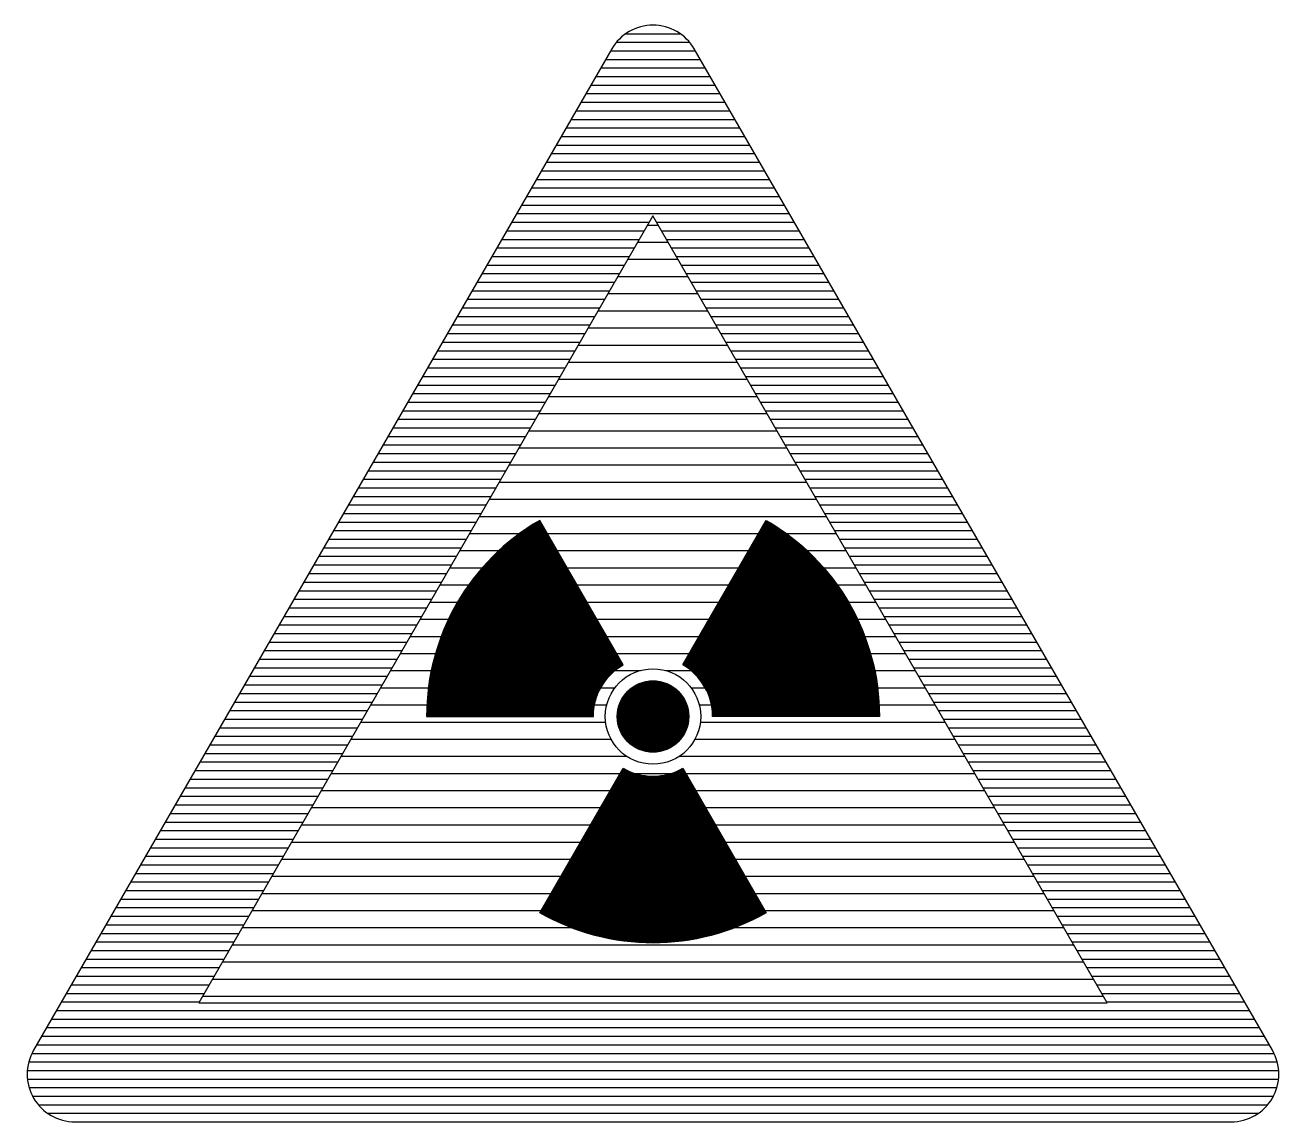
# Model space of a CAD drawing. Header units: millimetres. Extents: x -3 to 2253, y -3 to 1300.
# Drawn here: x 1498.13 to 1511.87, y 301 to 313 of the extents above; entities that cross this region are included whole.
import ezdxf

# ---------------------------------------------------------------- set-up
doc = ezdxf.new("R2010")
doc.units = ezdxf.units.MM
doc.layers.add('GEEL', color=2, linetype='Continuous')
doc.layers.add('VEILIG', color=7, linetype='Continuous')

# ---------------------------------------------------------------- blocks, each defined once
blk = doc.blocks.new('*X270')
at = {"color": 0}
for p, q in [((9.942, 35.812), (10.058, 35.812)), ((9.834, 35.625), (10.166, 35.625)), ((9.725, 35.438), (10.275, 35.438)), ((9.617, 35.25), (10.383, 35.25)), ((9.509, 35.062), (10.491, 35.062)), ((9.401, 34.875), (10.599, 34.875)), ((9.292, 34.688), (10.708, 34.688)), ((9.184, 34.5), (10.816, 34.5)), ((9.076, 34.312), (10.924, 34.312)), ((8.968, 34.125), (11.032, 34.125)), ((8.859, 33.938), (11.141, 33.938)), ((8.751, 33.75), (11.249, 33.75)), ((8.643, 33.562), (11.357, 33.562)), ((8.535, 33.375), (11.465, 33.375)), ((8.426, 33.188), (11.574, 33.188)), ((8.318, 33), (11.682, 33)), ((8.21, 32.812), (11.79, 32.812)), ((8.102, 32.625), (11.898, 32.625)), ((7.993, 32.438), (8.54, 32.438)), ((8.844, 32.438), (11.156, 32.438)), ((11.46, 32.438), (12.007, 32.438)), ((7.885, 32.25), (8.313, 32.25)), ((8.952, 32.25), (11.048, 32.25)), ((11.687, 32.25), (12.115, 32.25)), ((7.777, 32.062), (8.131, 32.062)), ((9.06, 32.062), (10.94, 32.062)), ((11.869, 32.062), (12.223, 32.062)), ((7.669, 31.875), (7.983, 31.875)), ((9.168, 31.875), (10.832, 31.875)), ((12.017, 31.875), (12.331, 31.875)), ((7.56, 31.688), (7.862, 31.688)), ((9.277, 31.688), (10.723, 31.688)), ((12.138, 31.688), (12.44, 31.688)), ((7.452, 31.5), (7.762, 31.5)), ((9.385, 31.5), (10.615, 31.5)), ((12.238, 31.5), (12.548, 31.5)), ((7.344, 31.312), (7.682, 31.312)), ((9.493, 31.312), (10.507, 31.312)), ((12.318, 31.312), (12.656, 31.312)), ((7.236, 31.125), (7.62, 31.125)), ((9.602, 31.125), (10.398, 31.125)), ((12.38, 31.125), (12.764, 31.125)), ((7.127, 30.938), (7.573, 30.938)), ((9.585, 30.938), (9.86, 30.938)), ((10.14, 30.938), (10.415, 30.938)), ((12.427, 30.938), (12.873, 30.938)), ((7.019, 30.75), (7.542, 30.75)), ((9.429, 30.75), (9.584, 30.75)), ((10.416, 30.75), (10.571, 30.75)), ((12.458, 30.75), (12.981, 30.75)), ((6.911, 30.562), (7.525, 30.562)), ((9.36, 30.562), (9.494, 30.562)), ((10.506, 30.562), (10.64, 30.562)), ((12.475, 30.562), (13.089, 30.562)), ((6.803, 30.375), (9.482, 30.375)), ((10.518, 30.375), (13.197, 30.375)), ((6.694, 30.188), (9.541, 30.188)), ((10.459, 30.188), (13.306, 30.188)), ((6.586, 30), (9.712, 30)), ((10.288, 30), (13.414, 30)), ((6.478, 29.812), (9.641, 29.812)), ((9.805, 29.812), (10.195, 29.812)), ((10.359, 29.812), (13.522, 29.812)), ((6.37, 29.625), (9.532, 29.625)), ((10.468, 29.625), (13.63, 29.625)), ((6.261, 29.438), (9.424, 29.438)), ((10.576, 29.438), (13.739, 29.438)), ((6.153, 29.25), (9.316, 29.25)), ((10.684, 29.25), (13.847, 29.25)), ((6.045, 29.062), (9.208, 29.062)), ((10.792, 29.062), (13.955, 29.062)), ((5.937, 28.875), (9.099, 28.875)), ((10.901, 28.875), (14.063, 28.875)), ((5.828, 28.688), (8.991, 28.688)), ((11.009, 28.688), (14.172, 28.688)), ((5.72, 28.5), (8.883, 28.5)), ((11.117, 28.5), (14.28, 28.5)), ((5.612, 28.312), (8.775, 28.312)), ((11.225, 28.312), (14.388, 28.312)), ((5.504, 28.125), (9.102, 28.125)), ((10.898, 28.125), (14.496, 28.125)), ((5.395, 27.938), (14.605, 27.938)), ((5.287, 27.75), (14.713, 27.75)), ((5.179, 27.562), (14.821, 27.562)), ((5.071, 27.375), (14.929, 27.375))]:
    blk.add_line(p, q, dxfattribs=at)
blk = doc.blocks.new('*X269')
at = {"color": 0}
for p, q in [((98.702, 83.906), (99.298, 83.906)), ((98.536, 83.719), (99.464, 83.719)), ((98.599, 83.812), (99.401, 83.812)), ((98.482, 83.625), (99.518, 83.625)), ((98.374, 83.438), (99.626, 83.438)), ((98.428, 83.531), (99.572, 83.531)), ((98.32, 83.344), (99.68, 83.344)), ((98.212, 83.156), (99.788, 83.156)), ((98.266, 83.25), (99.734, 83.25)), ((98.158, 83.062), (99.842, 83.062)), ((98.049, 82.875), (99.951, 82.875)), ((98.103, 82.969), (99.897, 82.969)), ((97.995, 82.781), (100.005, 82.781)), ((97.887, 82.594), (100.113, 82.594)), ((97.941, 82.688), (100.059, 82.688)), ((97.833, 82.5), (100.167, 82.5)), ((97.724, 82.312), (100.276, 82.312)), ((97.779, 82.406), (100.221, 82.406)), ((97.67, 82.219), (100.33, 82.219)), ((97.616, 82.125), (100.384, 82.125)), ((97.508, 81.938), (100.492, 81.938)), ((97.562, 82.031), (100.438, 82.031)), ((97.454, 81.844), (98.96, 81.844)), ((99.04, 81.844), (100.546, 81.844)), ((97.346, 81.656), (98.852, 81.656)), ((97.4, 81.75), (98.906, 81.75)), ((99.094, 81.75), (100.6, 81.75)), ((99.148, 81.656), (100.654, 81.656)), ((97.291, 81.562), (98.798, 81.562)), ((99.202, 81.562), (100.709, 81.562)), ((97.183, 81.375), (98.689, 81.375)), ((97.237, 81.469), (98.743, 81.469)), ((99.257, 81.469), (100.763, 81.469)), ((99.311, 81.375), (100.817, 81.375)), ((97.129, 81.281), (98.635, 81.281)), ((99.365, 81.281), (100.871, 81.281)), ((97.021, 81.094), (98.527, 81.094)), ((97.075, 81.188), (98.581, 81.188)), ((99.419, 81.188), (100.925, 81.188)), ((99.473, 81.094), (100.979, 81.094)), ((96.967, 81), (98.473, 81)), ((99.527, 81), (101.033, 81)), ((96.858, 80.812), (98.365, 80.812)), ((96.913, 80.906), (98.419, 80.906)), ((99.581, 80.906), (101.087, 80.906)), ((99.635, 80.812), (101.142, 80.812)), ((96.804, 80.719), (98.31, 80.719)), ((99.69, 80.719), (101.196, 80.719)), ((96.696, 80.531), (98.202, 80.531)), ((96.75, 80.625), (98.256, 80.625)), ((99.744, 80.625), (101.25, 80.625)), ((99.798, 80.531), (101.304, 80.531)), ((96.642, 80.438), (98.148, 80.438)), ((99.852, 80.438), (101.358, 80.438)), ((96.588, 80.344), (98.094, 80.344)), ((99.906, 80.344), (101.412, 80.344)), ((96.48, 80.156), (97.986, 80.156)), ((96.534, 80.25), (98.04, 80.25)), ((99.96, 80.25), (101.466, 80.25)), ((100.014, 80.156), (101.52, 80.156)), ((96.425, 80.062), (97.932, 80.062)), ((100.068, 80.062), (101.575, 80.062)), ((96.317, 79.875), (97.823, 79.875)), ((96.371, 79.969), (97.877, 79.969)), ((100.123, 79.969), (101.629, 79.969)), ((100.177, 79.875), (101.683, 79.875)), ((96.263, 79.781), (97.769, 79.781)), ((100.231, 79.781), (101.737, 79.781)), ((96.155, 79.594), (97.661, 79.594)), ((96.209, 79.688), (97.715, 79.688)), ((100.285, 79.688), (101.791, 79.688)), ((100.339, 79.594), (101.845, 79.594)), ((96.101, 79.5), (97.607, 79.5)), ((100.393, 79.5), (101.899, 79.5)), ((95.992, 79.312), (97.499, 79.312)), ((96.047, 79.406), (97.553, 79.406)), ((100.447, 79.406), (101.953, 79.406)), ((100.501, 79.312), (102.008, 79.312)), ((95.938, 79.219), (97.444, 79.219)), ((100.556, 79.219), (102.062, 79.219)), ((95.83, 79.031), (97.336, 79.031)), ((95.884, 79.125), (97.39, 79.125)), ((100.61, 79.125), (102.116, 79.125)), ((100.664, 79.031), (102.17, 79.031)), ((95.776, 78.938), (97.282, 78.938)), ((100.718, 78.938), (102.224, 78.938)), ((95.668, 78.75), (97.174, 78.75)), ((95.722, 78.844), (97.228, 78.844)), ((100.772, 78.844), (102.278, 78.844)), ((100.826, 78.75), (102.332, 78.75)), ((95.614, 78.656), (97.12, 78.656)), ((100.88, 78.656), (102.386, 78.656)), ((95.505, 78.469), (97.011, 78.469)), ((95.559, 78.562), (97.066, 78.562)), ((100.934, 78.562), (102.441, 78.562)), ((100.989, 78.469), (102.495, 78.469)), ((95.451, 78.375), (96.957, 78.375)), ((101.043, 78.375), (102.549, 78.375)), ((95.397, 78.281), (96.903, 78.281)), ((101.097, 78.281), (102.603, 78.281)), ((95.289, 78.094), (96.795, 78.094)), ((95.343, 78.188), (96.849, 78.188)), ((101.151, 78.188), (102.657, 78.188)), ((101.205, 78.094), (102.711, 78.094)), ((95.235, 78), (96.741, 78)), ((101.259, 78), (102.765, 78)), ((95.126, 77.812), (96.633, 77.812)), ((95.181, 77.906), (96.687, 77.906)), ((101.313, 77.906), (102.819, 77.906)), ((101.367, 77.812), (102.874, 77.812)), ((95.072, 77.719), (96.578, 77.719)), ((101.422, 77.719), (102.928, 77.719)), ((94.964, 77.531), (96.47, 77.531)), ((95.018, 77.625), (96.524, 77.625)), ((101.476, 77.625), (102.982, 77.625)), ((101.53, 77.531), (103.036, 77.531)), ((94.91, 77.438), (96.416, 77.438)), ((101.584, 77.438), (103.09, 77.438)), ((94.802, 77.25), (96.308, 77.25)), ((94.856, 77.344), (96.362, 77.344)), ((101.638, 77.344), (103.144, 77.344)), ((101.692, 77.25), (103.198, 77.25)), ((94.748, 77.156), (96.254, 77.156)), ((101.746, 77.156), (103.252, 77.156)), ((94.639, 76.969), (96.145, 76.969)), ((94.693, 77.062), (96.2, 77.062)), ((101.8, 77.062), (103.307, 77.062)), ((101.855, 76.969), (103.361, 76.969)), ((94.585, 76.875), (96.091, 76.875)), ((101.909, 76.875), (103.415, 76.875)), ((94.477, 76.688), (95.983, 76.688)), ((94.531, 76.781), (96.037, 76.781)), ((101.963, 76.781), (103.469, 76.781)), ((102.017, 76.688), (103.523, 76.688)), ((94.423, 76.594), (95.929, 76.594)), ((102.071, 76.594), (103.577, 76.594)), ((94.315, 76.406), (95.821, 76.406)), ((94.369, 76.5), (95.875, 76.5)), ((102.125, 76.5), (103.631, 76.5)), ((102.179, 76.406), (103.685, 76.406)), ((94.26, 76.312), (95.767, 76.312)), ((102.233, 76.312), (103.74, 76.312)), ((94.206, 76.219), (95.712, 76.219)), ((102.288, 76.219), (103.794, 76.219)), ((94.098, 76.031), (95.604, 76.031)), ((94.152, 76.125), (95.658, 76.125)), ((102.342, 76.125), (103.848, 76.125)), ((102.396, 76.031), (103.902, 76.031)), ((94.044, 75.938), (95.55, 75.938)), ((102.45, 75.938), (103.956, 75.938)), ((93.936, 75.75), (95.442, 75.75)), ((93.99, 75.844), (95.496, 75.844)), ((102.504, 75.844), (104.01, 75.844)), ((102.558, 75.75), (104.064, 75.75)), ((93.882, 75.656), (95.388, 75.656)), ((102.612, 75.656), (104.118, 75.656)), ((93.773, 75.469), (95.279, 75.469)), ((93.827, 75.562), (95.334, 75.562)), ((102.666, 75.562), (104.173, 75.562)), ((102.721, 75.469), (104.227, 75.469)), ((93.719, 75.375), (95.225, 75.375)), ((102.775, 75.375), (104.281, 75.375)), ((93.611, 75.188), (95.117, 75.188)), ((93.665, 75.281), (95.171, 75.281)), ((102.829, 75.281), (104.335, 75.281)), ((102.883, 75.188), (104.389, 75.188)), ((93.557, 75.094), (95.063, 75.094)), ((102.937, 75.094), (104.443, 75.094)), ((93.448, 74.906), (94.955, 74.906)), ((93.503, 75), (95.009, 75)), ((102.991, 75), (104.497, 75)), ((103.045, 74.906), (104.552, 74.906)), ((93.394, 74.812), (94.9, 74.812)), ((103.1, 74.812), (104.606, 74.812)), ((93.286, 74.625), (94.792, 74.625)), ((93.34, 74.719), (94.846, 74.719)), ((103.154, 74.719), (104.66, 74.719)), ((103.208, 74.625), (104.714, 74.625)), ((93.232, 74.531), (94.738, 74.531)), ((103.262, 74.531), (104.768, 74.531)), ((93.124, 74.344), (94.63, 74.344)), ((93.178, 74.438), (94.684, 74.438)), ((103.316, 74.438), (104.822, 74.438)), ((103.37, 74.344), (104.876, 74.344)), ((93.07, 74.25), (94.576, 74.25)), ((103.424, 74.25), (104.93, 74.25)), ((93.015, 74.156), (94.522, 74.156)), ((103.478, 74.156), (104.985, 74.156)), ((92.907, 73.969), (94.413, 73.969)), ((92.961, 74.062), (94.467, 74.062)), ((103.533, 74.062), (105.039, 74.062)), ((103.587, 73.969), (105.093, 73.969)), ((92.853, 73.875), (94.359, 73.875)), ((103.641, 73.875), (105.147, 73.875)), ((92.745, 73.688), (94.251, 73.688)), ((92.799, 73.781), (94.305, 73.781)), ((103.695, 73.781), (105.201, 73.781)), ((103.749, 73.688), (105.255, 73.688)), ((92.691, 73.594), (94.197, 73.594)), ((103.803, 73.594), (105.309, 73.594)), ((92.582, 73.406), (94.089, 73.406)), ((92.637, 73.5), (94.143, 73.5)), ((103.857, 73.5), (105.363, 73.5)), ((103.911, 73.406), (105.418, 73.406)), ((92.528, 73.312), (94.034, 73.312)), ((103.966, 73.312), (105.472, 73.312)), ((92.42, 73.125), (105.58, 73.125)), ((92.474, 73.219), (105.526, 73.219)), ((92.366, 73.031), (105.634, 73.031)), ((92.258, 72.844), (105.742, 72.844)), ((92.312, 72.938), (105.688, 72.938)), ((92.205, 72.75), (105.795, 72.75)), ((92.154, 72.562), (105.846, 72.562)), ((92.17, 72.656), (105.83, 72.656)), ((92.155, 72.469), (105.845, 72.469)), ((92.174, 72.375), (105.826, 72.375)), ((92.211, 72.281), (105.789, 72.281)), ((92.274, 72.188), (105.726, 72.188)), ((92.376, 72.094), (105.624, 72.094))]:
    blk.add_line(p, q, dxfattribs=at)
blk = doc.blocks.new('0705')
at = {"layer": 'VEILIG'}
for points in [[(6.778, -3.217), (0.452, 7.739, 0.57735), (-0.452, 7.739), (-6.778, -3.217, 0.57735), (-6.326, -4), (6.326, -4, 0.57735)], [(-0.326, 1), (-1.239, 2.581, 0.267949), (-2.478, 0.435), (-0.652, 0.435, -0.267949)], [(2.478, 0.435), (0.652, 0.435, 0.267949), (0.326, 1), (1.239, 2.581, -0.267949)], [(1.239, -1.711, -0.267949), (-1.239, -1.711), (-0.326, -0.13, 0.267949), (0.326, -0.13)]]:
    blk.add_lwpolyline(points, format="xyb", close=True, dxfattribs=at)
blk.add_lwpolyline([(4.97, -2.696), (0, 5.913), (-4.97, -2.696)], close=True, dxfattribs=at)
at = {"layer": 'VEILIG', "const_width": 1.826}
for points in [[(-1.565, 0.435, -0.267949), (-0.783, 1.79, -1)], [(1.565, 0.435, 0.267949), (0.783, 1.79, 1)], [(-0.783, -0.921, 0.267949), (0.783, -0.921, 0.57735)]]:
    blk.add_lwpolyline(points, format="xyb", dxfattribs=at)
at = {"layer": 'VEILIG', "const_width": 0.391}
blk.add_lwpolyline([(-0.196, 0.435, 1), (0.196, 0.435, 1)], format="xyb", close=True, dxfattribs=at)
at = {"layer": 'VEILIG'}
for radius in [0.522, 0.391]:
    blk.add_circle((0, 0.435), radius, dxfattribs=at)
at = {"layer": 'GEEL'}
blk.add_blockref('*X270', (-10, -30), dxfattribs=at)
at = {"layer": 'VEILIG'}
blk.add_blockref('*X269', (-99, -76), dxfattribs=at)

msp = doc.modelspace()

# ---------------------------------------------------------------- block references
msp.add_blockref('0705', (1505, 305))

doc.saveas('drawing.dxf')
